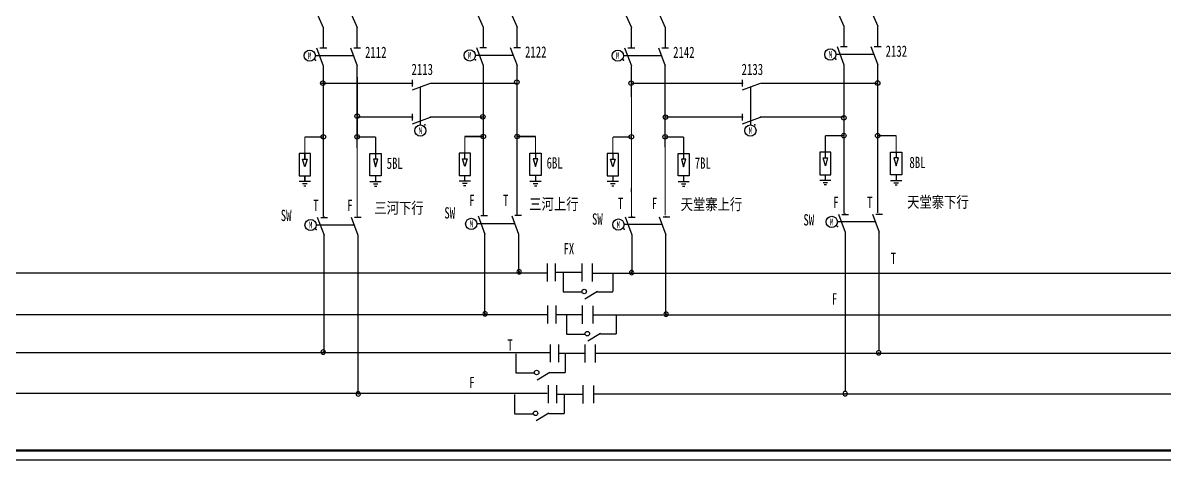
# Model space of a CAD drawing. Header units: millimetres. Extents: x 10667 to 23854, y -3427 to -2899.
# Drawn here: x 15199 to 15705, y -3427 to -3233 of the extents above; entities that cross this region are included whole.
import ezdxf
from ezdxf.enums import TextEntityAlignment as Align

# ---------------------------------------------------------------- set-up
doc = ezdxf.new("R2010")
doc.units = ezdxf.units.MM
doc.header["$LTSCALE"] = 10
doc.linetypes.add('DASHED', pattern=[11, 5, 0.5, 5, 0.5])
for name, color, linetype in [('3', 3, 'Continuous'), ('4', 1, 'Continuous'), ('BLOCK', 3, 'Continuous'), ('BOX', 7, 'Continuous'), ('PLINE', 1, 'Continuous'), ('设    备', 3, 'Continuous'), ('设备编号', 2, 'Continuous')]:
    doc.layers.add(name, color=color, linetype=linetype)
doc.styles.add('HZ', font='SimSun.ttf', dxfattribs={"width": 0.7})
doc.styles.add('ROMNAS', font='NSimSun.ttf', dxfattribs={"width": 0.7})

# ---------------------------------------------------------------- blocks, each defined once
blk = doc.blocks.new('$BLQ')
at = {"color": 3}
for p, q in [((-2.5, -10.01), (-2.5, -0.01)), ((-2.5, -0.01), (2.5, -0.01)), ((2.5, -0.01), (2.5, -10.01)), ((2.5, -10.01), (-2.5, -10.01)), ((-2.5, -12.51), (2.5, -12.51)), ((-1, -13.51), (1, -13.51)), ((-0.5, -14.51), (0.5, -14.51))]:
    blk.add_line(p, q, dxfattribs=at)
at = {"layer": 'BLOCK', "color": 3}
for p, q in [((1, -2.51), (-1, -2.51)), ((-1, -2.51), (0, -6.01)), ((0, -6.01), (1, -2.51))]:
    blk.add_line(p, q, dxfattribs=at)
at = {"layer": 'PLINE', "color": 3, "const_width": 0.6}
for points in [[(0, -2.51), (0, -0.01)], [(0, -10.01), (0, -12.51)]]:
    blk.add_lwpolyline(points, dxfattribs=at)
blk = doc.blocks.new('$$POINT', base_point=(176.43, 371.44))
blk.add_point((176.43, 371.44))
blk = doc.blocks.new('$$DD', base_point=(181.79, 368.35))
at = {"layer": 'BLOCK', "color": 2}
blk.add_circle((181.79, 368.35), 0.971, dxfattribs=at)
at = {"xscale": 1.428571, "yscale": 1.428571, "zscale": 1.428571}
for rotation in [270, 180, 90]:
    blk.add_blockref('$$POINT', (181.79, 368.35), dxfattribs=dict(at, rotation=rotation))
blk.add_blockref('$$POINT', (181.79, 368.35), dxfattribs=at)

msp = doc.modelspace()

# ---------------------------------------------------------------- linework, layer by layer
at = {"color": 1, "const_width": 0.5}
for points in [[(15469.15, -3252.28), (15469.23, -3319.08)], [(15324.43, -3283.72), (15324.43, -3288.71)], [(15355.81, -3283.72), (15355.81, -3288.71)], [(15395.32, -3283.56), (15395.32, -3286.97)], [(15395.32, -3286.97), (15395.32, -3290.87)], [(15426.7, -3283.56), (15426.7, -3286.97)], [(15426.7, -3286.97), (15426.7, -3290.87)], [(15460.95, -3283.72), (15460.95, -3291.03)], [(15492.33, -3283.72), (15492.33, -3291.04)], [(15555.14, -3283.19), (15555.14, -3286.6)], [(15555.14, -3286.6), (15555.14, -3290.5)], [(15586.52, -3283.19), (15586.52, -3286.6)], [(15586.52, -3286.6), (15586.52, -3290.5)], [(15324.43, -3288.71), (15324.43, -3291.03)], [(15332.62, -3288.71), (15332.64, -3319.12)], [(15347.62, -3288.71), (15347.64, -3318.85)], [(15355.81, -3288.71), (15355.81, -3291.03)], [(15484.14, -3288.37), (15484.16, -3318.5)], [(15469.16, -3306.58), (15469.14, -3308.22)], [(15484.16, -3306.58), (15484.14, -3308.22)]]:
    msp.add_lwpolyline(points, dxfattribs=at)
at = {"layer": '4', "color": 3}
for p, q in [((15431.79, -3339.77), (15431.79, -3347.69)), ((15435.45, -3339.74), (15435.45, -3347.66)), ((15447.17, -3339.8), (15447.17, -3347.81)), ((15451.77, -3339.82), (15451.77, -3347.74)), ((15435.45, -3343.69), (15446.93, -3343.69)), ((15438.98, -3343.9), (15438.98, -3352.3)), ((15460.97, -3344.26), (15460.97, -3352.25)), ((15438.98, -3352.39), (15447.26, -3352.39)), ((15454.16, -3352.18), (15448.46, -3355.6)), ((15454.13, -3352.26), (15460.96, -3352.26)), ((15432.03, -3358.41), (15432.03, -3366.32)), ((15435.69, -3358.37), (15435.69, -3366.29)), ((15447.41, -3358.43), (15447.41, -3366.44)), ((15452.01, -3358.45), (15452.01, -3366.37)), ((15435.69, -3362.32), (15447.17, -3362.32)), ((15440.36, -3362.53), (15440.36, -3370.94)), ((15462.36, -3362.53), (15462.36, -3370.88)), ((15440.36, -3371.02), (15448.65, -3371.02)), ((15455.54, -3370.81), (15449.84, -3374.23)), ((15455.51, -3370.89), (15462.35, -3370.89)), ((15433.18, -3375.61), (15433.18, -3383.52)), ((15436.85, -3375.57), (15436.85, -3383.49)), ((15448.56, -3375.63), (15448.56, -3383.64)), ((15453.17, -3375.65), (15453.17, -3383.57)), ((15417.88, -3379.73), (15417.88, -3388.14)), ((15436.85, -3379.52), (15448.32, -3379.52)), ((15439.88, -3379.73), (15439.88, -3388.08)), ((15417.88, -3388.22), (15426.17, -3388.22)), ((15433.06, -3388.01), (15427.36, -3391.43)), ((15433.03, -3388.09), (15439.87, -3388.09)), ((15432.33, -3393.68), (15432.33, -3401.6)), ((15436, -3393.65), (15436, -3401.57)), ((15447.71, -3393.7), (15447.71, -3401.71)), ((15452.32, -3393.73), (15452.32, -3401.65)), ((15417.4, -3397.81), (15417.4, -3406.21)), ((15436, -3397.59), (15447.47, -3397.59)), ((15439.4, -3397.81), (15439.4, -3406.16)), ((15417.4, -3406.29), (15425.69, -3406.29)), ((15432.59, -3406.09), (15426.89, -3409.5)), ((15432.56, -3406.16), (15439.39, -3406.16))]:
    msp.add_line(p, q, dxfattribs=at)
at = {"layer": '4', "color": 5}
for p, q in [((15171.93, -3343.97), (15431.81, -3343.97)), ((15172.76, -3362.37), (15432.21, -3362.37)), ((15175.8, -3379.14), (15433.26, -3379.14)), ((15173.98, -3397.25), (15431.87, -3397.25))]:
    msp.add_line(p, q, dxfattribs=at)
at = {"layer": '4', "color": 2}
msp.add_lwpolyline([(10666.54, -2898.77), (23853.86, -2898.77), (23853.86, -3426.84), (10666.54, -3426.84)], close=True, dxfattribs=at)
at = {"layer": 'BLOCK'}
for centre in [(15332.42, -3259.97), (15418.4, -3259.51), (15469.04, -3259.97), (15578.33, -3259.91), (15347.62, -3274.58), (15403.31, -3274.83), (15484.26, -3274.97), (15563.33, -3275.28), (15332.62, -3283.72), (15347.62, -3283.72), (15403.51, -3283.56), (15418.51, -3283.56), (15469.14, -3283.72), (15484.14, -3283.72), (15563.33, -3283.19), (15578.33, -3283.19)]:
    msp.add_circle(centre, 1, dxfattribs=at)
at = {"layer": 'BLOCK', "color": 3}
for centre in [(15448.27, -3352.21), (15449.65, -3370.84), (15427.17, -3388.04), (15426.7, -3406.11)]:
    msp.add_circle(centre, 1, dxfattribs=at)
at = {"layer": 'BOX', "const_width": 1.05}
msp.add_lwpolyline([(10677.66, -2905.48), (23845.41, -2905.48), (23845.41, -3422.56), (10677.66, -3422.56)], close=True, dxfattribs=at)
at = {"layer": 'PLINE'}
for p, q in [((15451.71, -3344.06), (15771.59, -3344.06)), ((15452.11, -3362.55), (15770.2, -3362.55)), ((15453.21, -3379.51), (15741.27, -3379.51)), ((15452.26, -3397.53), (15767.4, -3397.53))]:
    msp.add_line(p, q, dxfattribs=at)
at = {"layer": 'PLINE', "const_width": 0.6}
for points in [[(15332.62, -3235.27), (15332.62, -3244.28)], [(15347.62, -3235.27), (15347.62, -3244.28)], [(15403.51, -3235.13), (15403.51, -3244.14)], [(15418.51, -3235.13), (15418.51, -3244.14)], [(15469.14, -3235.27), (15469.14, -3244.28)], [(15484.14, -3235.27), (15484.14, -3244.28)], [(15563.33, -3234.76), (15563.33, -3243.77)], [(15578.33, -3234.76), (15578.33, -3243.77)], [(15332.62, -3252.26), (15332.63, -3271.6)], [(15347.62, -3252.26), (15347.63, -3271.6)], [(15403.51, -3252.12), (15403.51, -3271.45)], [(15418.51, -3252.12), (15418.51, -3271.45)], [(15484.1, -3251.98), (15484.09, -3288.42)], [(15563.33, -3251.76), (15563.34, -3317.72)], [(15578.33, -3251.76), (15578.34, -3317.42)], [(15331.76, -3259.97), (15372.12, -3259.97)], [(15380.12, -3259.97), (15418.76, -3259.97)], [(15469.38, -3259.97), (15518.43, -3259.97)], [(15526.43, -3259.97), (15578.53, -3259.97)], [(15332.63, -3271.6), (15332.62, -3288.71)], [(15347.63, -3271.6), (15347.62, -3288.71)], [(15403.51, -3271.45), (15403.53, -3318.45)], [(15418.51, -3271.45), (15418.53, -3318.3)], [(15372.12, -3274.97), (15347.64, -3274.97)], [(15380.12, -3274.97), (15403.76, -3274.97)], [(15518.43, -3274.97), (15484.38, -3274.97)], [(15526.43, -3274.97), (15563.53, -3274.97)], [(15563.33, -3283.19), (15555.14, -3283.19)], [(15578.33, -3283.19), (15586.52, -3283.19)], [(15332.62, -3283.72), (15324.43, -3283.72)], [(15347.62, -3283.72), (15355.81, -3283.72)], [(15403.51, -3283.56), (15395.32, -3283.56)], [(15418.51, -3283.56), (15426.7, -3283.56)], [(15469.14, -3283.72), (15460.95, -3283.72)], [(15484.14, -3283.72), (15492.33, -3283.72)], [(15332.95, -3327.11), (15332.97, -3379.44)], [(15347.96, -3327.23), (15347.98, -3397.53)], [(15404.18, -3326.61), (15404.2, -3362.32)], [(15419.2, -3326.72), (15419.21, -3343.75)], [(15469.38, -3326.95), (15469.4, -3343.96)], [(15484.39, -3327.06), (15484.41, -3362.31)], [(15563.93, -3325.76), (15563.94, -3396.7)], [(15578.94, -3325.87), (15578.96, -3378.64)]]:
    msp.add_lwpolyline(points, dxfattribs=at)
at = {"layer": '设    备'}
for p, q in [((15328.62, -3226.27), (15332.62, -3235.27)), ((15343.62, -3226.27), (15347.62, -3235.27)), ((15399.51, -3226.13), (15403.51, -3235.13)), ((15414.51, -3226.13), (15418.51, -3235.13)), ((15465.14, -3226.27), (15469.14, -3235.27)), ((15480.14, -3226.27), (15484.14, -3235.27)), ((15559.33, -3225.76), (15563.33, -3234.76)), ((15574.33, -3225.76), (15578.33, -3234.76)), ((15329.63, -3244.28), (15332.63, -3252.28)), ((15331.13, -3244.28), (15334.13, -3244.28)), ((15344.63, -3244.28), (15347.63, -3252.28)), ((15346.13, -3244.28), (15349.13, -3244.28)), ((15400.51, -3244.14), (15403.51, -3252.14)), ((15402.01, -3244.14), (15405.01, -3244.14)), ((15415.51, -3244.14), (15418.51, -3252.14)), ((15417.01, -3244.14), (15420.01, -3244.14)), ((15466.15, -3244.28), (15469.15, -3252.28)), ((15467.65, -3244.28), (15470.65, -3244.28)), ((15481.15, -3244.28), (15484.15, -3252.28)), ((15482.65, -3244.28), (15485.65, -3244.28)), ((15560.33, -3243.77), (15563.33, -3251.77)), ((15561.83, -3243.77), (15564.83, -3243.77)), ((15575.33, -3243.77), (15578.33, -3251.77)), ((15576.83, -3243.77), (15579.83, -3243.77)), ((15372.12, -3261.47), (15372.12, -3258.47)), ((15372.12, -3262.97), (15380.12, -3259.97)), ((15518.43, -3261.47), (15518.43, -3258.47)), ((15518.43, -3262.97), (15526.43, -3259.97)), ((15372.12, -3276.47), (15372.12, -3273.47)), ((15372.12, -3277.97), (15380.12, -3274.97)), ((15518.43, -3276.47), (15518.43, -3273.47)), ((15518.43, -3277.97), (15526.43, -3274.97)), ((15417.46, -3318.34), (15420.46, -3318.34)), ((15560.95, -3317.88), (15563.95, -3325.88)), ((15562.45, -3318.09), (15565.45, -3318.09)), ((15575.95, -3317.88), (15578.95, -3325.88)), ((15577.45, -3317.88), (15580.45, -3317.88)), ((15329.97, -3319.24), (15332.97, -3327.24)), ((15331.47, -3319.45), (15334.47, -3319.45)), ((15344.97, -3319.24), (15347.97, -3327.24)), ((15346.47, -3319.24), (15349.47, -3319.24)), ((15401.2, -3318.74), (15404.2, -3326.74)), ((15402.46, -3318.55), (15405.46, -3318.55)), ((15416.2, -3318.74), (15419.2, -3326.74)), ((15466.4, -3319.07), (15469.4, -3327.07)), ((15467.9, -3319.28), (15470.9, -3319.28)), ((15481.4, -3319.07), (15484.4, -3327.07)), ((15483.23, -3319.07), (15486.23, -3319.07))]:
    msp.add_line(p, q, dxfattribs=at)
at = {"layer": '设    备', "color": 3}
for p, q in [((15576.64, -3247.27), (15559.83, -3247.27)), ((15345.94, -3247.78), (15329.13, -3247.78)), ((15416.83, -3247.64), (15400.01, -3247.64)), ((15482.46, -3247.78), (15465.65, -3247.78)), ((15375.62, -3261.66), (15375.62, -3278.47)), ((15521.93, -3261.66), (15521.93, -3278.47)), ((15346.28, -3322.74), (15329.47, -3322.74)), ((15417.51, -3322.24), (15400.7, -3322.24)), ((15482.71, -3322.57), (15465.9, -3322.57)), ((15577.26, -3321.38), (15560.45, -3321.38))]:
    msp.add_line(p, q, dxfattribs=at)
at = {"layer": '设    备'}
for centre in [(15326.63, -3247.78), (15397.51, -3247.64), (15463.15, -3247.78), (15557.33, -3247.27), (15375.62, -3280.97), (15521.93, -3280.97), (15326.97, -3322.74), (15398.2, -3322.24), (15463.4, -3322.57), (15557.95, -3321.38)]:
    msp.add_circle(centre, 2.5, dxfattribs=at)
for p in [(15332.63, -3244.28), (15347.63, -3244.28), (15403.51, -3244.14), (15418.51, -3244.14), (15469.15, -3244.28), (15484.15, -3244.28), (15563.33, -3243.77), (15578.33, -3243.77), (15372.12, -3259.97), (15518.43, -3259.97), (15372.12, -3274.97), (15380.12, -3274.97), (15518.43, -3274.97), (15526.43, -3274.97), (15563.95, -3317.88), (15578.95, -3317.88), (15332.97, -3319.24), (15347.97, -3319.24), (15469.4, -3319.07), (15484.4, -3319.07)]:
    msp.add_point(p, dxfattribs=at)
at = {"layer": '设    备', "color": 4}
for p in [(15329.13, -3249.77), (15400.02, -3249.63), (15465.65, -3249.77), (15559.84, -3249.26), (15377.61, -3278.47), (15523.92, -3278.47), (15560.45, -3323.37), (15329.47, -3324.73), (15465.9, -3324.56)]:
    msp.add_point(p, dxfattribs=at)

# ---------------------------------------------------------------- block references
at = {"layer": 'BLOCK', "xscale": -1}
for p in [(15324.43, -3291.03), (15395.31, -3290.87), (15460.95, -3291.03), (15555.13, -3290.5)]:
    msp.add_blockref('$BLQ', p, dxfattribs=at)
at = {"layer": 'BLOCK'}
for p in [(15355.81, -3291.03), (15426.7, -3290.87), (15492.33, -3291.03), (15586.52, -3290.5)]:
    msp.add_blockref('$BLQ', p, dxfattribs=at)
at = {"layer": 'BLOCK', "color": 3, "xscale": -1, "rotation": 359.9999985530559}
for p in [(15419.41, -3343.42), (15404.31, -3362.06)]:
    msp.add_blockref('$$DD', p, dxfattribs=at)
at = {"layer": 'BLOCK', "xscale": -1, "rotation": 359.9999985530559}
for p in [(15469.26, -3343.83), (15484.52, -3362.21), (15578.76, -3379.31), (15563.93, -3397.41)]:
    msp.add_blockref('$$DD', p, dxfattribs=at)
at = {"layer": 'BLOCK', "color": 5, "xscale": -1, "rotation": 359.9999985530559}
for p in [(15332.56, -3378.99), (15348.09, -3397.51)]:
    msp.add_blockref('$$DD', p, dxfattribs=at)

# ---------------------------------------------------------------- texts
at = {"layer": '3', "linetype": 'DASHED', "style": 'ROMNAS', "width": 0.8}
for s, p in [('三河下行', (15355.25, -3317.71)), ('三河上行', (15423.91, -3316)), ('天堂寨上行', (15490.99, -3316.1)), ('天堂寨下行', (15591.39, -3315.07))]:
    msp.add_text(s, height=5, dxfattribs=at).set_placement(p)
at = {"layer": '设    备', "style": 'HZ', "width": 0.62}
for p in [(15326.63, -3247.78), (15397.51, -3247.64), (15463.15, -3247.78), (15557.33, -3247.27), (15375.62, -3280.97), (15521.93, -3280.97), (15326.97, -3322.74), (15398.2, -3322.24), (15463.4, -3322.57), (15557.95, -3321.38)]:
    msp.add_text('M', height=3, dxfattribs=at).set_placement(p, align=Align.MIDDLE)
at = {"layer": '设备编号', "color": 6, "style": 'HZ', "width": 0.7}
for s, p in [('2112', (15351.12, -3248.76)), ('2122', (15422.01, -3248.64)), ('2142', (15487.65, -3248.78)), ('2132', (15581.83, -3248.26)), ('2113', (15371.7, -3256.33)), ('2133', (15518.02, -3256.33)), ('5BL', (15360.7, -3297.89)), ('6BL', (15431.58, -3297.73)), ('7BL', (15497.22, -3297.83)), ('8BL', (15592.38, -3297.53)), ('T', (15328.18, -3316.52)), ('F', (15343.18, -3316.52)), ('F', (15397.27, -3314.31)), ('T', (15412.27, -3314.31)), ('T', (15463.19, -3315.71)), ('F', (15478.19, -3315.71)), ('F', (15558.63, -3315.17)), ('T', (15573.63, -3315.17)), ('SW', (15313.75, -3321)), ('SW', (15386.26, -3319.87)), ('SW', (15451.7, -3322.61)), ('SW', (15545.4, -3322.96)), ('FX', (15439.06, -3335.72)), ('T', (15584.11, -3340.02)), ('F', (15558, -3357.95)), ('T', (15414.21, -3378.34)), ('F', (15397.25, -3394.97))]:
    msp.add_text(s, height=5, dxfattribs=at).set_placement(p)

doc.saveas('drawing.dxf')
